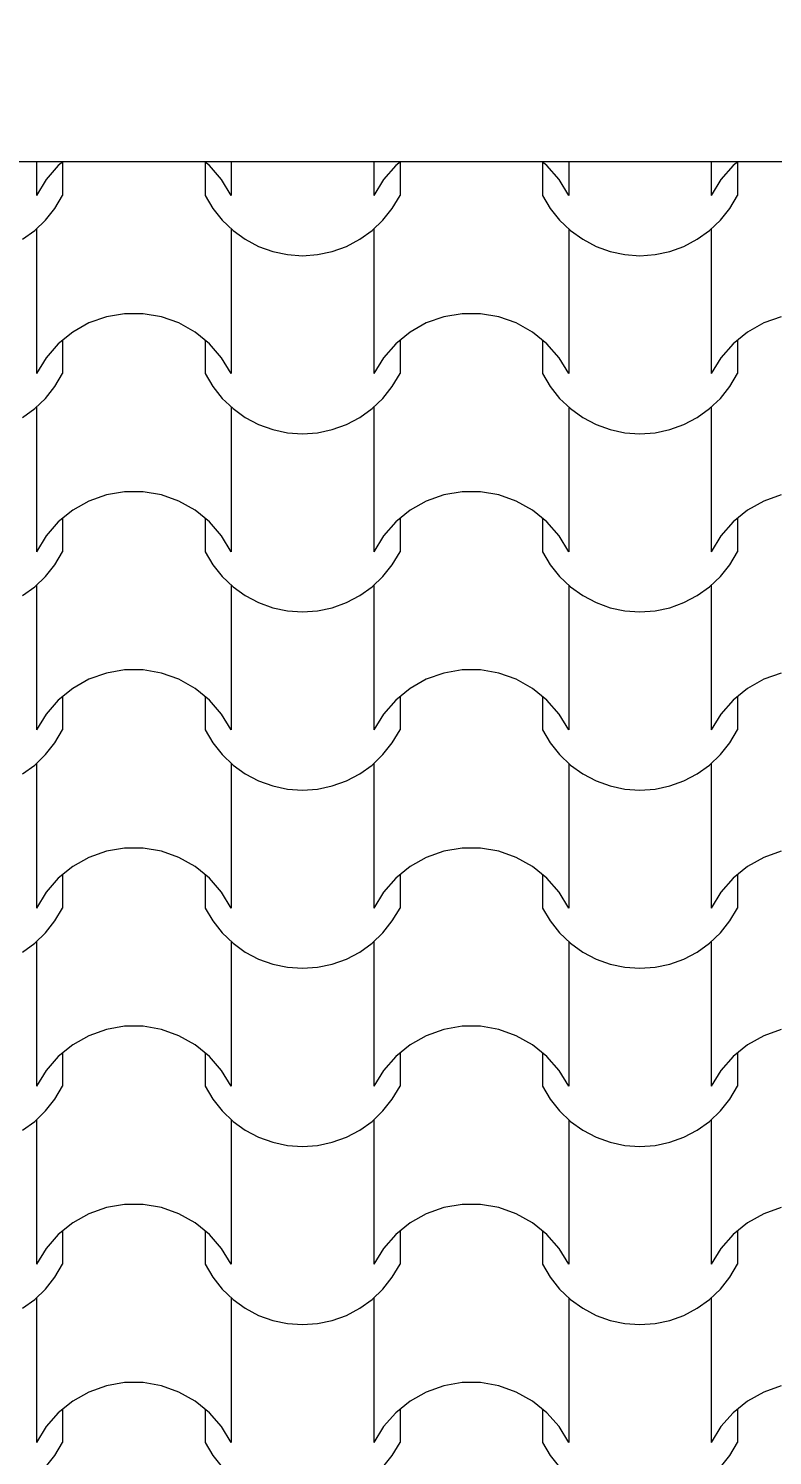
# Model space of a CAD drawing. Header units: millimetres. Extents: x 318905 to 439572, y -5133 to 105868.
# Drawn here: x 362623 to 363250, y 6543 to 7747 of the extents above; entities that cross this region are included whole.
import ezdxf

# ---------------------------------------------------------------- set-up
doc = ezdxf.new("R2010")
doc.units = ezdxf.units.MM
doc.header["$MEASUREMENT"] = 0
for name, color, linetype, lineweight in [('0_Stylo_No__98', 154, 'Continuous', 0), ('2D -  Dessin général_Stylo_No__1', 7, 'Continuous', 5), ('OMBRES_Stylo_No__1', 7, 'Continuous', 5)]:
    doc.layers.add(name, color=color, linetype=linetype, lineweight=lineweight)
doc.layers.add('OMBRES_Stylo_No__82', color=7, linetype='Continuous', lineweight=13, true_color=0xaaaaaa)
doc.styles.add('STYLE_GENERE_3', font='')
doc.styles.get('STYLE_GENERE_3').set_extended_font_data('Arial')
doc.dimstyles.new('STYLE_GENERE__1', dxfattribs={"dimtxt": 200, "dimasz": 142.5, "dimexe": 0.18, "dimexo": 500, "dimgap": 0.09, "dimtad": 0, "dimtih": 1, "dimtoh": 1, "dimlfac": 0.001, "dimzin": 0, "dimdsep": 46, "dimtxsty": 'STYLE_GENERE_3', "dimblk": 'ARROWHEAD_6', "dimblk1": 'ARROWHEAD_6', "dimblk2": 'ARROWHEAD_6', "dimcen": 0.09, "dimclrd": 154, "dimclre": 154, "dimclrt": 154, "dimazin": 0, "dimtfac": 1, "dimtdec": 4, "dimtmove": 0, "dimatfit": 3, "dimfxl": 0, "dimtolj": 1, "dimtzin": 0, "dimarcsym": 0})

# ---------------------------------------------------------------- blocks, each defined once
blk = doc.blocks.new('*X107')
at = {"layer": 'OMBRES_Stylo_No__82', "linetype": 'Continuous'}
for p, q in [((362629.9, 7634.5), (362629.9, 7606.2)), ((362652.2, 7634.5), (362648.3, 7631.3)), ((362651.9, 7634.2), (362651.9, 7606.2)), ((362775.7, 7631.3), (362771.8, 7634.5)), ((362772.1, 7634.2), (362772.1, 7606.2)), ((362794.1, 7634.5), (362794.1, 7606.2)), ((362914.4, 7634.5), (362914.4, 7606.2)), ((362936.7, 7634.5), (362932.8, 7631.3)), ((362936.4, 7634.2), (362936.4, 7606.2)), ((363060.2, 7631.3), (363056.2, 7634.5)), ((363056.6, 7634.2), (363056.6, 7606.2)), ((363078.6, 7634.5), (363078.6, 7606.2)), ((363198.8, 7634.5), (363198.8, 7606.2)), ((363221.2, 7634.5), (363217.3, 7631.3)), ((363220.8, 7634.2), (363220.8, 7606.2)), ((362648.3, 7631.3), (362638, 7619.5)), ((362786, 7619.5), (362775.7, 7631.3)), ((362932.8, 7631.3), (362922.5, 7619.5)), ((363070.5, 7619.5), (363060.2, 7631.3)), ((363217.3, 7631.3), (363207, 7619.5)), ((362638, 7619.5), (362629.9, 7606.2)), ((362794.1, 7606.2), (362786, 7619.5)), ((362922.5, 7619.5), (362914.4, 7606.2)), ((363078.6, 7606.2), (363070.5, 7619.5)), ((363207, 7619.5), (363198.8, 7606.2)), ((362645.4, 7595.2), (362651.9, 7606.2)), ((362772.1, 7606.2), (362778.6, 7595.2)), ((362929.9, 7595.2), (362936.4, 7606.2)), ((363056.6, 7606.2), (363063, 7595.2)), ((363214.4, 7595.2), (363220.8, 7606.2)), ((362637.6, 7585.3), (362645.4, 7595.2)), ((362778.6, 7595.2), (362786.4, 7585.3)), ((362922, 7585.3), (362929.9, 7595.2)), ((363063, 7595.2), (363070.9, 7585.3)), ((363206.5, 7585.3), (363214.4, 7595.2)), ((362618.1, 7569.1), (362628.4, 7576.5)), ((362628.4, 7576.5), (362637.6, 7585.3)), ((362629.9, 7577.8), (362629.9, 7516.8)), ((362786.4, 7585.3), (362795.6, 7576.5)), ((362794.1, 7577.8), (362794.1, 7516.8)), ((362795.6, 7576.5), (362805.9, 7569.1)), ((362902.5, 7569.1), (362912.8, 7576.5)), ((362912.8, 7576.5), (362922, 7585.3)), ((362914.4, 7577.8), (362914.4, 7516.8)), ((363070.9, 7585.3), (363080.1, 7576.5)), ((363078.6, 7577.8), (363078.6, 7516.8)), ((363080.1, 7576.5), (363090.4, 7569.1)), ((363187, 7569.1), (363197.3, 7576.5)), ((363197.3, 7576.5), (363206.5, 7585.3)), ((363198.8, 7577.8), (363198.8, 7516.8)), ((362805.9, 7569.1), (362817.2, 7563.1)), ((362817.2, 7563.1), (362829.1, 7558.8)), ((362879.3, 7558.8), (362891.3, 7563.1)), ((362891.3, 7563.1), (362902.5, 7569.1)), ((363090.4, 7569.1), (363101.7, 7563.1)), ((363101.7, 7563.1), (363113.6, 7558.8)), ((363163.8, 7558.8), (363175.8, 7563.1)), ((363175.8, 7563.1), (363187, 7569.1)), ((362829.1, 7558.8), (362841.6, 7556.2)), ((362841.6, 7556.2), (362854.2, 7555.3)), ((362854.2, 7555.3), (362866.9, 7556.2)), ((362866.9, 7556.2), (362879.3, 7558.8)), ((363113.6, 7558.8), (363126, 7556.2)), ((363126, 7556.2), (363138.7, 7555.3)), ((363138.7, 7555.3), (363151.4, 7556.2)), ((363151.4, 7556.2), (363163.8, 7558.8)), ((362629.9, 7516.8), (362629.9, 7455.8)), ((362794.1, 7516.8), (362794.1, 7455.8)), ((362914.4, 7516.8), (362914.4, 7455.8)), ((363078.6, 7516.8), (363078.6, 7455.8)), ((363198.8, 7516.8), (363198.8, 7455.8)), ((362688.8, 7503.7), (362674.1, 7498.5)), ((362704.2, 7506.3), (362688.8, 7503.7)), ((362712, 7506.3), (362704.2, 7506.3)), ((362719.8, 7506.3), (362712, 7506.3)), ((362735.2, 7503.7), (362719.8, 7506.3)), ((362749.9, 7498.5), (362735.2, 7503.7)), ((362973.3, 7503.7), (362958.5, 7498.5)), ((362988.7, 7506.3), (362973.3, 7503.7)), ((362996.5, 7506.3), (362988.7, 7506.3)), ((363004.3, 7506.3), (362996.5, 7506.3)), ((363019.7, 7503.7), (363004.3, 7506.3)), ((363034.4, 7498.5), (363019.7, 7503.7)), ((363257.7, 7503.7), (363243, 7498.5)), ((362660.4, 7490.8), (362648.3, 7481)), ((362674.1, 7498.5), (362660.4, 7490.8)), ((362763.6, 7490.8), (362749.9, 7498.5)), ((362775.7, 7481), (362763.6, 7490.8)), ((362944.9, 7490.8), (362932.8, 7481)), ((362958.5, 7498.5), (362944.9, 7490.8)), ((363048.1, 7490.8), (363034.4, 7498.5)), ((363060.2, 7481), (363048.1, 7490.8)), ((363229.4, 7490.8), (363217.3, 7481)), ((363243, 7498.5), (363229.4, 7490.8)), ((362648.3, 7481), (362638, 7469.2)), ((362651.9, 7483.9), (362651.9, 7455.8)), ((362772.1, 7483.9), (362772.1, 7455.8)), ((362786, 7469.2), (362775.7, 7481)), ((362932.8, 7481), (362922.5, 7469.2)), ((362936.4, 7483.9), (362936.4, 7455.8)), ((363056.6, 7483.9), (363056.6, 7455.8)), ((363070.5, 7469.2), (363060.2, 7481)), ((363217.3, 7481), (363207, 7469.2)), ((363220.8, 7483.9), (363220.8, 7455.8)), ((362638, 7469.2), (362629.9, 7455.8)), ((362794.1, 7455.8), (362786, 7469.2)), ((362922.5, 7469.2), (362914.4, 7455.8)), ((363078.6, 7455.8), (363070.5, 7469.2)), ((363207, 7469.2), (363198.8, 7455.8)), ((362645.4, 7444.9), (362651.9, 7455.8)), ((362772.1, 7455.8), (362778.6, 7444.9)), ((362929.9, 7444.9), (362936.4, 7455.8)), ((363056.6, 7455.8), (363063, 7444.9)), ((363214.4, 7444.9), (363220.8, 7455.8)), ((362637.6, 7434.9), (362645.4, 7444.9)), ((362778.6, 7444.9), (362786.4, 7434.9)), ((362922, 7434.9), (362929.9, 7444.9)), ((363063, 7444.9), (363070.9, 7434.9)), ((363206.5, 7434.9), (363214.4, 7444.9)), ((362628.4, 7426.2), (362637.6, 7434.9)), ((362786.4, 7434.9), (362795.6, 7426.2)), ((362912.8, 7426.2), (362922, 7434.9)), ((363070.9, 7434.9), (363080.1, 7426.2)), ((363197.3, 7426.2), (363206.5, 7434.9)), ((362618.1, 7418.7), (362628.4, 7426.2)), ((362629.9, 7427.4), (362629.9, 7366.5)), ((362794.1, 7427.4), (362794.1, 7366.5)), ((362795.6, 7426.2), (362805.9, 7418.7)), ((362805.9, 7418.7), (362817.2, 7412.8)), ((362891.3, 7412.8), (362902.5, 7418.7)), ((362902.5, 7418.7), (362912.8, 7426.2)), ((362914.4, 7427.4), (362914.4, 7366.5)), ((363078.6, 7427.4), (363078.6, 7366.5)), ((363080.1, 7426.2), (363090.4, 7418.7)), ((363090.4, 7418.7), (363101.7, 7412.8)), ((363175.8, 7412.8), (363187, 7418.7)), ((363187, 7418.7), (363197.3, 7426.2)), ((363198.8, 7427.4), (363198.8, 7366.5)), ((362817.2, 7412.8), (362829.1, 7408.5)), ((362829.1, 7408.5), (362841.6, 7405.9)), ((362841.6, 7405.9), (362854.2, 7405)), ((362854.2, 7405), (362866.9, 7405.9)), ((362866.9, 7405.9), (362879.3, 7408.5)), ((362879.3, 7408.5), (362891.3, 7412.8)), ((363101.7, 7412.8), (363113.6, 7408.5)), ((363113.6, 7408.5), (363126, 7405.9)), ((363126, 7405.9), (363138.7, 7405)), ((363138.7, 7405), (363151.4, 7405.9)), ((363151.4, 7405.9), (363163.8, 7408.5)), ((363163.8, 7408.5), (363175.8, 7412.8)), ((362629.9, 7366.5), (362629.9, 7305.5)), ((362794.1, 7366.5), (362794.1, 7305.5)), ((362914.4, 7366.5), (362914.4, 7305.5)), ((363078.6, 7366.5), (363078.6, 7305.5)), ((363198.8, 7366.5), (363198.8, 7305.5)), ((362674.1, 7348.1), (362660.4, 7340.5)), ((362688.8, 7353.4), (362674.1, 7348.1)), ((362704.2, 7356), (362688.8, 7353.4)), ((362712, 7356), (362704.2, 7356)), ((362719.8, 7356), (362712, 7356)), ((362735.2, 7353.4), (362719.8, 7356)), ((362749.9, 7348.1), (362735.2, 7353.4)), ((362763.6, 7340.5), (362749.9, 7348.1)), ((362958.5, 7348.1), (362944.9, 7340.5)), ((362973.3, 7353.4), (362958.5, 7348.1)), ((362988.7, 7356), (362973.3, 7353.4)), ((362996.5, 7356), (362988.7, 7356)), ((363004.3, 7356), (362996.5, 7356)), ((363019.7, 7353.4), (363004.3, 7356)), ((363034.4, 7348.1), (363019.7, 7353.4)), ((363048.1, 7340.5), (363034.4, 7348.1)), ((363243, 7348.1), (363229.4, 7340.5)), ((363257.7, 7353.4), (363243, 7348.1)), ((362660.4, 7340.5), (362648.3, 7330.6)), ((362651.9, 7333.5), (362651.9, 7305.5)), ((362775.7, 7330.6), (362763.6, 7340.5)), ((362772.1, 7333.5), (362772.1, 7305.5)), ((362944.9, 7340.5), (362932.8, 7330.6)), ((362936.4, 7333.5), (362936.4, 7305.5)), ((363060.2, 7330.6), (363048.1, 7340.5)), ((363056.6, 7333.5), (363056.6, 7305.5)), ((363229.4, 7340.5), (363217.3, 7330.6)), ((363220.8, 7333.5), (363220.8, 7305.5)), ((362648.3, 7330.6), (362638, 7318.8)), ((362786, 7318.8), (362775.7, 7330.6)), ((362932.8, 7330.6), (362922.5, 7318.8)), ((363070.5, 7318.8), (363060.2, 7330.6)), ((363217.3, 7330.6), (363207, 7318.8)), ((362638, 7318.8), (362629.9, 7305.5)), ((362794.1, 7305.5), (362786, 7318.8)), ((362922.5, 7318.8), (362914.4, 7305.5)), ((363078.6, 7305.5), (363070.5, 7318.8)), ((363207, 7318.8), (363198.8, 7305.5)), ((362645.4, 7294.5), (362651.9, 7305.5)), ((362772.1, 7305.5), (362778.6, 7294.5)), ((362929.9, 7294.5), (362936.4, 7305.5)), ((363056.6, 7305.5), (363063, 7294.5)), ((363214.4, 7294.5), (363220.8, 7305.5)), ((362637.6, 7284.6), (362645.4, 7294.5)), ((362778.6, 7294.5), (362786.4, 7284.6)), ((362922, 7284.6), (362929.9, 7294.5)), ((363063, 7294.5), (363070.9, 7284.6)), ((363206.5, 7284.6), (363214.4, 7294.5)), ((362618.1, 7268.4), (362628.4, 7275.8)), ((362628.4, 7275.8), (362637.6, 7284.6)), ((362629.9, 7277.1), (362629.9, 7216.1)), ((362786.4, 7284.6), (362795.6, 7275.8)), ((362794.1, 7277.1), (362794.1, 7216.1)), ((362795.6, 7275.8), (362805.9, 7268.4)), ((362902.5, 7268.4), (362912.8, 7275.8)), ((362912.8, 7275.8), (362922, 7284.6)), ((362914.4, 7277.1), (362914.4, 7216.1)), ((363070.9, 7284.6), (363080.1, 7275.8)), ((363078.6, 7277.1), (363078.6, 7216.1)), ((363080.1, 7275.8), (363090.4, 7268.4)), ((363187, 7268.4), (363197.3, 7275.8)), ((363197.3, 7275.8), (363206.5, 7284.6)), ((363198.8, 7277.1), (363198.8, 7216.1)), ((362805.9, 7268.4), (362817.2, 7262.5)), ((362817.2, 7262.5), (362829.1, 7258.2)), ((362879.3, 7258.2), (362891.3, 7262.5)), ((362891.3, 7262.5), (362902.5, 7268.4)), ((363090.4, 7268.4), (363101.7, 7262.5)), ((363101.7, 7262.5), (363113.6, 7258.2)), ((363163.8, 7258.2), (363175.8, 7262.5)), ((363175.8, 7262.5), (363187, 7268.4)), ((362829.1, 7258.2), (362841.6, 7255.5)), ((362841.6, 7255.5), (362854.2, 7254.7)), ((362854.2, 7254.7), (362866.9, 7255.5)), ((362866.9, 7255.5), (362879.3, 7258.2)), ((363113.6, 7258.2), (363126, 7255.5)), ((363126, 7255.5), (363138.7, 7254.7)), ((363138.7, 7254.7), (363151.4, 7255.5)), ((363151.4, 7255.5), (363163.8, 7258.2)), ((362629.9, 7216.1), (362629.9, 7155.2)), ((362794.1, 7216.1), (362794.1, 7155.2)), ((362914.4, 7216.1), (362914.4, 7155.2)), ((363078.6, 7216.1), (363078.6, 7155.2)), ((363198.8, 7216.1), (363198.8, 7155.2)), ((362688.8, 7203), (362674.1, 7197.8)), ((362704.2, 7205.7), (362688.8, 7203)), ((362712, 7205.7), (362704.2, 7205.7)), ((362719.8, 7205.7), (362712, 7205.7)), ((362735.2, 7203), (362719.8, 7205.7)), ((362749.9, 7197.8), (362735.2, 7203)), ((362973.3, 7203), (362958.5, 7197.8)), ((362988.7, 7205.7), (362973.3, 7203)), ((362996.5, 7205.7), (362988.7, 7205.7)), ((363004.3, 7205.7), (362996.5, 7205.7)), ((363019.7, 7203), (363004.3, 7205.7)), ((363034.4, 7197.8), (363019.7, 7203)), ((363257.7, 7203), (363243, 7197.8)), ((362660.4, 7190.1), (362648.3, 7180.3)), ((362674.1, 7197.8), (362660.4, 7190.1)), ((362763.6, 7190.1), (362749.9, 7197.8)), ((362775.7, 7180.3), (362763.6, 7190.1)), ((362944.9, 7190.1), (362932.8, 7180.3)), ((362958.5, 7197.8), (362944.9, 7190.1)), ((363048.1, 7190.1), (363034.4, 7197.8)), ((363060.2, 7180.3), (363048.1, 7190.1)), ((363229.4, 7190.1), (363217.3, 7180.3)), ((363243, 7197.8), (363229.4, 7190.1)), ((362648.3, 7180.3), (362638, 7168.5)), ((362651.9, 7183.2), (362651.9, 7155.2)), ((362772.1, 7183.2), (362772.1, 7155.2)), ((362786, 7168.5), (362775.7, 7180.3)), ((362932.8, 7180.3), (362922.5, 7168.5)), ((362936.4, 7183.2), (362936.4, 7155.2)), ((363056.6, 7183.2), (363056.6, 7155.2)), ((363070.5, 7168.5), (363060.2, 7180.3)), ((363217.3, 7180.3), (363207, 7168.5)), ((363220.8, 7183.2), (363220.8, 7155.2)), ((362638, 7168.5), (362629.9, 7155.2)), ((362794.1, 7155.2), (362786, 7168.5)), ((362922.5, 7168.5), (362914.4, 7155.2)), ((363078.6, 7155.2), (363070.5, 7168.5)), ((363207, 7168.5), (363198.8, 7155.2)), ((362645.4, 7144.2), (362651.9, 7155.2)), ((362772.1, 7155.2), (362778.6, 7144.2)), ((362929.9, 7144.2), (362936.4, 7155.2)), ((363056.6, 7155.2), (363063, 7144.2)), ((363214.4, 7144.2), (363220.8, 7155.2)), ((362637.6, 7134.3), (362645.4, 7144.2)), ((362778.6, 7144.2), (362786.4, 7134.3)), ((362922, 7134.3), (362929.9, 7144.2)), ((363063, 7144.2), (363070.9, 7134.3)), ((363206.5, 7134.3), (363214.4, 7144.2)), ((362628.4, 7125.5), (362637.6, 7134.3)), ((362786.4, 7134.3), (362795.6, 7125.5)), ((362912.8, 7125.5), (362922, 7134.3)), ((363070.9, 7134.3), (363080.1, 7125.5)), ((363197.3, 7125.5), (363206.5, 7134.3)), ((362618.1, 7118.1), (362628.4, 7125.5)), ((362629.9, 7126.8), (362629.9, 7065.8)), ((362794.1, 7126.8), (362794.1, 7065.8)), ((362795.6, 7125.5), (362805.9, 7118.1)), ((362805.9, 7118.1), (362817.2, 7112.1)), ((362891.3, 7112.1), (362902.5, 7118.1)), ((362902.5, 7118.1), (362912.8, 7125.5)), ((362914.4, 7126.8), (362914.4, 7065.8)), ((363078.6, 7126.8), (363078.6, 7065.8)), ((363080.1, 7125.5), (363090.4, 7118.1)), ((363090.4, 7118.1), (363101.7, 7112.1)), ((363175.8, 7112.1), (363187, 7118.1)), ((363187, 7118.1), (363197.3, 7125.5)), ((363198.8, 7126.8), (363198.8, 7065.8)), ((362817.2, 7112.1), (362829.1, 7107.8)), ((362829.1, 7107.8), (362841.6, 7105.2)), ((362841.6, 7105.2), (362854.2, 7104.3)), ((362854.2, 7104.3), (362866.9, 7105.2)), ((362866.9, 7105.2), (362879.3, 7107.8)), ((362879.3, 7107.8), (362891.3, 7112.1)), ((363101.7, 7112.1), (363113.6, 7107.8)), ((363113.6, 7107.8), (363126, 7105.2)), ((363126, 7105.2), (363138.7, 7104.3)), ((363138.7, 7104.3), (363151.4, 7105.2)), ((363151.4, 7105.2), (363163.8, 7107.8)), ((363163.8, 7107.8), (363175.8, 7112.1)), ((362629.9, 7065.8), (362629.9, 7004.8)), ((362794.1, 7065.8), (362794.1, 7004.8)), ((362914.4, 7065.8), (362914.4, 7004.8)), ((363078.6, 7065.8), (363078.6, 7004.8)), ((363198.8, 7065.8), (363198.8, 7004.8)), ((362674.1, 7047.4), (362660.4, 7039.8)), ((362688.8, 7052.7), (362674.1, 7047.4)), ((362704.2, 7055.3), (362688.8, 7052.7)), ((362712, 7055.3), (362704.2, 7055.3)), ((362719.8, 7055.3), (362712, 7055.3)), ((362735.2, 7052.7), (362719.8, 7055.3)), ((362749.9, 7047.4), (362735.2, 7052.7)), ((362763.6, 7039.8), (362749.9, 7047.4)), ((362958.5, 7047.4), (362944.9, 7039.8)), ((362973.3, 7052.7), (362958.5, 7047.4)), ((362988.7, 7055.3), (362973.3, 7052.7)), ((362996.5, 7055.3), (362988.7, 7055.3)), ((363004.3, 7055.3), (362996.5, 7055.3)), ((363019.7, 7052.7), (363004.3, 7055.3)), ((363034.4, 7047.4), (363019.7, 7052.7)), ((363048.1, 7039.8), (363034.4, 7047.4)), ((363243, 7047.4), (363229.4, 7039.8)), ((363257.7, 7052.7), (363243, 7047.4)), ((362660.4, 7039.8), (362648.3, 7029.9)), ((362651.9, 7032.9), (362651.9, 7004.8)), ((362775.7, 7029.9), (362763.6, 7039.8)), ((362772.1, 7032.9), (362772.1, 7004.8)), ((362944.9, 7039.8), (362932.8, 7029.9)), ((362936.4, 7032.9), (362936.4, 7004.8)), ((363060.2, 7029.9), (363048.1, 7039.8)), ((363056.6, 7032.9), (363056.6, 7004.8)), ((363229.4, 7039.8), (363217.3, 7029.9)), ((363220.8, 7032.9), (363220.8, 7004.8)), ((362648.3, 7029.9), (362638, 7018.2)), ((362786, 7018.2), (362775.7, 7029.9)), ((362932.8, 7029.9), (362922.5, 7018.2)), ((363070.5, 7018.2), (363060.2, 7029.9)), ((363217.3, 7029.9), (363207, 7018.2)), ((362638, 7018.2), (362629.9, 7004.8)), ((362794.1, 7004.8), (362786, 7018.2)), ((362922.5, 7018.2), (362914.4, 7004.8)), ((363078.6, 7004.8), (363070.5, 7018.2)), ((363207, 7018.2), (363198.8, 7004.8)), ((362645.4, 6993.9), (362651.9, 7004.8)), ((362772.1, 7004.8), (362778.6, 6993.9)), ((362929.9, 6993.9), (362936.4, 7004.8)), ((363056.6, 7004.8), (363063, 6993.9)), ((363214.4, 6993.9), (363220.8, 7004.8)), ((362628.4, 6975.1), (362637.6, 6983.9)), ((362637.6, 6983.9), (362645.4, 6993.9)), ((362778.6, 6993.9), (362786.4, 6983.9)), ((362786.4, 6983.9), (362795.6, 6975.1)), ((362912.8, 6975.1), (362922, 6983.9)), ((362922, 6983.9), (362929.9, 6993.9)), ((363063, 6993.9), (363070.9, 6983.9)), ((363070.9, 6983.9), (363080.1, 6975.1)), ((363197.3, 6975.1), (363206.5, 6983.9)), ((363206.5, 6983.9), (363214.4, 6993.9)), ((362618.1, 6967.7), (362628.4, 6975.1)), ((362629.9, 6976.4), (362629.9, 6915.5)), ((362794.1, 6976.4), (362794.1, 6915.5)), ((362795.6, 6975.1), (362805.9, 6967.7)), ((362902.5, 6967.7), (362912.8, 6975.1)), ((362914.4, 6976.4), (362914.4, 6915.5)), ((363078.6, 6976.4), (363078.6, 6915.5)), ((363080.1, 6975.1), (363090.4, 6967.7)), ((363187, 6967.7), (363197.3, 6975.1)), ((363198.8, 6976.4), (363198.8, 6915.5)), ((362805.9, 6967.7), (362817.2, 6961.8)), ((362817.2, 6961.8), (362829.1, 6957.5)), ((362879.3, 6957.5), (362891.3, 6961.8)), ((362891.3, 6961.8), (362902.5, 6967.7)), ((363090.4, 6967.7), (363101.7, 6961.8)), ((363101.7, 6961.8), (363113.6, 6957.5)), ((363163.8, 6957.5), (363175.8, 6961.8)), ((363175.8, 6961.8), (363187, 6967.7)), ((362829.1, 6957.5), (362841.6, 6954.9)), ((362841.6, 6954.9), (362854.2, 6954)), ((362854.2, 6954), (362866.9, 6954.9)), ((362866.9, 6954.9), (362879.3, 6957.5)), ((363113.6, 6957.5), (363126, 6954.9)), ((363126, 6954.9), (363138.7, 6954)), ((363138.7, 6954), (363151.4, 6954.9)), ((363151.4, 6954.9), (363163.8, 6957.5)), ((362629.9, 6915.5), (362629.9, 6854.5)), ((362794.1, 6915.5), (362794.1, 6854.5)), ((362914.4, 6915.5), (362914.4, 6854.5)), ((363078.6, 6915.5), (363078.6, 6854.5)), ((363198.8, 6915.5), (363198.8, 6854.5)), ((362688.8, 6902.3), (362674.1, 6897.1)), ((362704.2, 6905), (362688.8, 6902.3)), ((362712, 6905), (362704.2, 6905)), ((362719.8, 6905), (362712, 6905)), ((362735.2, 6902.3), (362719.8, 6905)), ((362749.9, 6897.1), (362735.2, 6902.3)), ((362973.3, 6902.3), (362958.5, 6897.1)), ((362988.7, 6905), (362973.3, 6902.3)), ((362996.5, 6905), (362988.7, 6905)), ((363004.3, 6905), (362996.5, 6905)), ((363019.7, 6902.3), (363004.3, 6905)), ((363034.4, 6897.1), (363019.7, 6902.3)), ((363257.7, 6902.3), (363243, 6897.1)), ((362660.4, 6889.5), (362648.3, 6879.6)), ((362674.1, 6897.1), (362660.4, 6889.5)), ((362763.6, 6889.5), (362749.9, 6897.1)), ((362775.7, 6879.6), (362763.6, 6889.5)), ((362944.9, 6889.5), (362932.8, 6879.6)), ((362958.5, 6897.1), (362944.9, 6889.5)), ((363048.1, 6889.5), (363034.4, 6897.1)), ((363060.2, 6879.6), (363048.1, 6889.5)), ((363229.4, 6889.5), (363217.3, 6879.6)), ((363243, 6897.1), (363229.4, 6889.5)), ((362648.3, 6879.6), (362638, 6867.8)), ((362651.9, 6882.5), (362651.9, 6854.5)), ((362772.1, 6882.5), (362772.1, 6854.5)), ((362786, 6867.8), (362775.7, 6879.6)), ((362932.8, 6879.6), (362922.5, 6867.8)), ((362936.4, 6882.5), (362936.4, 6854.5)), ((363056.6, 6882.5), (363056.6, 6854.5)), ((363070.5, 6867.8), (363060.2, 6879.6)), ((363217.3, 6879.6), (363207, 6867.8)), ((363220.8, 6882.5), (363220.8, 6854.5)), ((362638, 6867.8), (362629.9, 6854.5)), ((362794.1, 6854.5), (362786, 6867.8)), ((362922.5, 6867.8), (362914.4, 6854.5)), ((363078.6, 6854.5), (363070.5, 6867.8)), ((363207, 6867.8), (363198.8, 6854.5)), ((362645.4, 6843.5), (362651.9, 6854.5)), ((362772.1, 6854.5), (362778.6, 6843.5)), ((362929.9, 6843.5), (362936.4, 6854.5)), ((363056.6, 6854.5), (363063, 6843.5)), ((363214.4, 6843.5), (363220.8, 6854.5)), ((362637.6, 6833.6), (362645.4, 6843.5)), ((362778.6, 6843.5), (362786.4, 6833.6)), ((362922, 6833.6), (362929.9, 6843.5)), ((363063, 6843.5), (363070.9, 6833.6)), ((363206.5, 6833.6), (363214.4, 6843.5)), ((362628.4, 6824.8), (362637.6, 6833.6)), ((362786.4, 6833.6), (362795.6, 6824.8)), ((362912.8, 6824.8), (362922, 6833.6)), ((363070.9, 6833.6), (363080.1, 6824.8)), ((363197.3, 6824.8), (363206.5, 6833.6)), ((362618.1, 6817.4), (362628.4, 6824.8)), ((362629.9, 6826.1), (362629.9, 6765.1)), ((362794.1, 6826.1), (362794.1, 6765.1)), ((362795.6, 6824.8), (362805.9, 6817.4)), ((362805.9, 6817.4), (362817.2, 6811.5)), ((362891.3, 6811.5), (362902.5, 6817.4)), ((362902.5, 6817.4), (362912.8, 6824.8)), ((362914.4, 6826.1), (362914.4, 6765.1)), ((363078.6, 6826.1), (363078.6, 6765.1)), ((363080.1, 6824.8), (363090.4, 6817.4)), ((363090.4, 6817.4), (363101.7, 6811.5)), ((363175.8, 6811.5), (363187, 6817.4)), ((363187, 6817.4), (363197.3, 6824.8)), ((363198.8, 6826.1), (363198.8, 6765.1)), ((362817.2, 6811.5), (362829.1, 6807.2)), ((362829.1, 6807.2), (362841.6, 6804.5)), ((362841.6, 6804.5), (362854.2, 6803.7)), ((362854.2, 6803.7), (362866.9, 6804.5)), ((362866.9, 6804.5), (362879.3, 6807.2)), ((362879.3, 6807.2), (362891.3, 6811.5)), ((363101.7, 6811.5), (363113.6, 6807.2)), ((363113.6, 6807.2), (363126, 6804.5)), ((363126, 6804.5), (363138.7, 6803.7)), ((363138.7, 6803.7), (363151.4, 6804.5)), ((363151.4, 6804.5), (363163.8, 6807.2)), ((363163.8, 6807.2), (363175.8, 6811.5)), ((362629.9, 6765.1), (362629.9, 6704.2)), ((362794.1, 6765.1), (362794.1, 6704.2)), ((362914.4, 6765.1), (362914.4, 6704.2)), ((363078.6, 6765.1), (363078.6, 6704.2)), ((363198.8, 6765.1), (363198.8, 6704.2)), ((362674.1, 6746.8), (362660.4, 6739.1)), ((362688.8, 6752), (362674.1, 6746.8)), ((362704.2, 6754.7), (362688.8, 6752)), ((362712, 6754.7), (362704.2, 6754.7)), ((362719.8, 6754.7), (362712, 6754.7)), ((362735.2, 6752), (362719.8, 6754.7)), ((362749.9, 6746.8), (362735.2, 6752)), ((362763.6, 6739.1), (362749.9, 6746.8)), ((362958.5, 6746.8), (362944.9, 6739.1)), ((362973.3, 6752), (362958.5, 6746.8)), ((362988.7, 6754.7), (362973.3, 6752)), ((362996.5, 6754.7), (362988.7, 6754.7)), ((363004.3, 6754.7), (362996.5, 6754.7)), ((363019.7, 6752), (363004.3, 6754.7)), ((363034.4, 6746.8), (363019.7, 6752)), ((363048.1, 6739.1), (363034.4, 6746.8)), ((363243, 6746.8), (363229.4, 6739.1)), ((363257.7, 6752), (363243, 6746.8)), ((362660.4, 6739.1), (362648.3, 6729.3)), ((362651.9, 6732.2), (362651.9, 6704.2)), ((362775.7, 6729.3), (362763.6, 6739.1)), ((362772.1, 6732.2), (362772.1, 6704.2)), ((362944.9, 6739.1), (362932.8, 6729.3)), ((362936.4, 6732.2), (362936.4, 6704.2)), ((363060.2, 6729.3), (363048.1, 6739.1)), ((363056.6, 6732.2), (363056.6, 6704.2)), ((363229.4, 6739.1), (363217.3, 6729.3)), ((363220.8, 6732.2), (363220.8, 6704.2)), ((362648.3, 6729.3), (362638, 6717.5)), ((362786, 6717.5), (362775.7, 6729.3)), ((362932.8, 6729.3), (362922.5, 6717.5)), ((363070.5, 6717.5), (363060.2, 6729.3)), ((363217.3, 6729.3), (363207, 6717.5)), ((362638, 6717.5), (362629.9, 6704.2)), ((362794.1, 6704.2), (362786, 6717.5)), ((362922.5, 6717.5), (362914.4, 6704.2)), ((363078.6, 6704.2), (363070.5, 6717.5)), ((363207, 6717.5), (363198.8, 6704.2)), ((362645.4, 6693.2), (362651.9, 6704.2)), ((362772.1, 6704.2), (362778.6, 6693.2)), ((362929.9, 6693.2), (362936.4, 6704.2)), ((363056.6, 6704.2), (363063, 6693.2)), ((363214.4, 6693.2), (363220.8, 6704.2)), ((362628.4, 6674.5), (362637.6, 6683.2)), ((362637.6, 6683.2), (362645.4, 6693.2)), ((362778.6, 6693.2), (362786.4, 6683.2)), ((362786.4, 6683.2), (362795.6, 6674.5)), ((362912.8, 6674.5), (362922, 6683.2)), ((362922, 6683.2), (362929.9, 6693.2)), ((363063, 6693.2), (363070.9, 6683.2)), ((363070.9, 6683.2), (363080.1, 6674.5)), ((363197.3, 6674.5), (363206.5, 6683.2)), ((363206.5, 6683.2), (363214.4, 6693.2)), ((362618.1, 6667.1), (362628.4, 6674.5)), ((362629.9, 6675.8), (362629.9, 6614.8)), ((362794.1, 6675.8), (362794.1, 6614.8)), ((362795.6, 6674.5), (362805.9, 6667.1)), ((362902.5, 6667.1), (362912.8, 6674.5)), ((362914.4, 6675.8), (362914.4, 6614.8)), ((363078.6, 6675.8), (363078.6, 6614.8)), ((363080.1, 6674.5), (363090.4, 6667.1)), ((363187, 6667.1), (363197.3, 6674.5)), ((363198.8, 6675.8), (363198.8, 6614.8)), ((362805.9, 6667.1), (362817.2, 6661.1)), ((362817.2, 6661.1), (362829.1, 6656.8)), ((362879.3, 6656.8), (362891.3, 6661.1)), ((362891.3, 6661.1), (362902.5, 6667.1)), ((363090.4, 6667.1), (363101.7, 6661.1)), ((363101.7, 6661.1), (363113.6, 6656.8)), ((363163.8, 6656.8), (363175.8, 6661.1)), ((363175.8, 6661.1), (363187, 6667.1)), ((362829.1, 6656.8), (362841.6, 6654.2)), ((362841.6, 6654.2), (362854.2, 6653.3)), ((362854.2, 6653.3), (362866.9, 6654.2)), ((362866.9, 6654.2), (362879.3, 6656.8)), ((363113.6, 6656.8), (363126, 6654.2)), ((363126, 6654.2), (363138.7, 6653.3)), ((363138.7, 6653.3), (363151.4, 6654.2)), ((363151.4, 6654.2), (363163.8, 6656.8)), ((362629.9, 6614.8), (362629.9, 6553.8)), ((362794.1, 6614.8), (362794.1, 6553.8)), ((362914.4, 6614.8), (362914.4, 6553.8)), ((363078.6, 6614.8), (363078.6, 6553.8)), ((363198.8, 6614.8), (363198.8, 6553.8)), ((362688.8, 6601.7), (362674.1, 6596.4)), ((362704.2, 6604.3), (362688.8, 6601.7)), ((362712, 6604.3), (362704.2, 6604.3)), ((362719.8, 6604.3), (362712, 6604.3)), ((362735.2, 6601.7), (362719.8, 6604.3)), ((362749.9, 6596.4), (362735.2, 6601.7)), ((362973.3, 6601.7), (362958.5, 6596.4)), ((362988.7, 6604.3), (362973.3, 6601.7)), ((362996.5, 6604.3), (362988.7, 6604.3)), ((363004.3, 6604.3), (362996.5, 6604.3)), ((363019.7, 6601.7), (363004.3, 6604.3)), ((363034.4, 6596.4), (363019.7, 6601.7)), ((363257.7, 6601.7), (363243, 6596.4)), ((362660.4, 6588.8), (362648.3, 6578.9)), ((362674.1, 6596.4), (362660.4, 6588.8)), ((362763.6, 6588.8), (362749.9, 6596.4)), ((362775.7, 6578.9), (362763.6, 6588.8)), ((362944.9, 6588.8), (362932.8, 6578.9)), ((362958.5, 6596.4), (362944.9, 6588.8)), ((363048.1, 6588.8), (363034.4, 6596.4)), ((363060.2, 6578.9), (363048.1, 6588.8)), ((363229.4, 6588.8), (363217.3, 6578.9)), ((363243, 6596.4), (363229.4, 6588.8)), ((362648.3, 6578.9), (362638, 6567.2)), ((362651.9, 6581.8), (362651.9, 6553.8)), ((362772.1, 6581.8), (362772.1, 6553.8)), ((362786, 6567.2), (362775.7, 6578.9)), ((362932.8, 6578.9), (362922.5, 6567.2)), ((362936.4, 6581.8), (362936.4, 6553.8)), ((363056.6, 6581.8), (363056.6, 6553.8)), ((363070.5, 6567.2), (363060.2, 6578.9)), ((363217.3, 6578.9), (363207, 6567.2)), ((363220.8, 6581.8), (363220.8, 6553.8)), ((362638, 6567.2), (362629.9, 6553.8)), ((362794.1, 6553.8), (362786, 6567.2)), ((362922.5, 6567.2), (362914.4, 6553.8)), ((363078.6, 6553.8), (363070.5, 6567.2)), ((363207, 6567.2), (363198.8, 6553.8)), ((362645.4, 6542.9), (362651.9, 6553.8)), ((362772.1, 6553.8), (362778.6, 6542.9)), ((362929.9, 6542.9), (362936.4, 6553.8)), ((363056.6, 6553.8), (363063, 6542.9)), ((363214.4, 6542.9), (363220.8, 6553.8)), ((362637.6, 6532.9), (362645.4, 6542.9)), ((362778.6, 6542.9), (362786.4, 6532.9)), ((362922, 6532.9), (362929.9, 6542.9)), ((363063, 6542.9), (363070.9, 6532.9)), ((363206.5, 6532.9), (363214.4, 6542.9))]:
    blk.add_line(p, q, dxfattribs=at)
blk = doc.blocks.new('Hachure_26', base_point=(0, 4000))
at = {"layer": 'OMBRES_Stylo_No__1', "linetype": 'Continuous'}
blk.add_line((369844.5, 7634.5), (361366.4, 7634.5), dxfattribs=at)
at = {"layer": 'OMBRES_Stylo_No__82', "linetype": 'Continuous'}
blk.add_blockref('*X107', (0, 0), dxfattribs=at)
blk = doc.blocks.new('*D124')
at = {"layer": '0_Stylo_No__98', "linetype": 'Continuous'}
for p, q in [((352187.7, 7634.5), (352187.7, 7747)), ((352262.7, 7559.5), (352112.7, 7709.5)), ((352687.7, 7634.5), (352047.1, 7634.5)), ((352187.7, 3678.3), (352187.7, 7634.5)), ((352187.7, -552.4), (352187.7, 3403.7)), ((352112.7, -477.4), (352262.7, -627.4)), ((352328.3, -552.4), (351687.7, -552.4)), ((352187.7, -664.9), (352187.7, -552.4))]:
    blk.add_line(p, q, dxfattribs=at)
at = {"layer": '0_Stylo_No__98', "insert": (351920.8, 3441), "char_height": 200, "attachment_point": 7, "style": 'STYLE_GENERE_3'}
blk.add_mtext('\\A1;{\\pql;\\fArial|b0|i0|c0|p34;8,19}', dxfattribs=at)
blk = doc.blocks.new('ARROWHEAD_6')
at = {"color": 0, "linetype": 'Continuous', "lineweight": 0}
for p, q in [((-0.5, -0.5), (0.5, 0.5)), ((0, 0), (-1, 0))]:
    blk.add_line(p, q, dxfattribs=at)

msp = doc.modelspace()

# ---------------------------------------------------------------- linework, layer by layer
at = {"layer": '2D -  Dessin général_Stylo_No__1', "linetype": 'Continuous'}
msp.add_line((369844.465, 7634.463), (354049.368, 7634.516), dxfattribs=at)

# ---------------------------------------------------------------- block references
at = {"layer": 'OMBRES_Stylo_No__82', "linetype": 'Continuous'}
msp.add_blockref('Hachure_26', (0, 4000), dxfattribs=at)

# ---------------------------------------------------------------- dimensions: what is measured, and where the dimension line sits
at = {"color": 154, "linetype": 'Continuous', "lineweight": 0}
dim = msp.add_linear_dim(base=(352187.679, 7634.463), p1=(352187.679, -552.434), p2=(369844.465, 7634.463), angle=90, dimstyle='STYLE_GENERE__1', dxfattribs=at)
dim.commit()
dim.dimension.update_dxf_attribs({"geometry": '*D124', "text_midpoint": (352215.877, 3541.014), "dimtype": 160})

doc.saveas('drawing.dxf')
